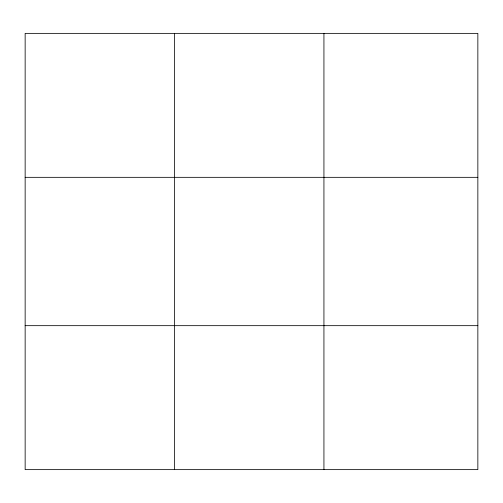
<?xml version="1.0" encoding="UTF-8"?>
<svg xmlns="http://www.w3.org/2000/svg" width="503" height="503" viewBox="0 0 503 503"><rect width="100%" height="100%" fill="white"/><g stroke="black" fill="none" stroke-linecap="round" stroke-linejoin="round"><path stroke-width="0.75" d="M174.541 33.368L174.541 469.632M323.932 33.368L323.932 469.632M477.85 325.667L477.85 469.632L25.15 469.632L25.15 33.368L477.85 33.368L477.85 325.667L25.15 325.667M25.15 177.333L477.85 177.333"/></g></svg>
